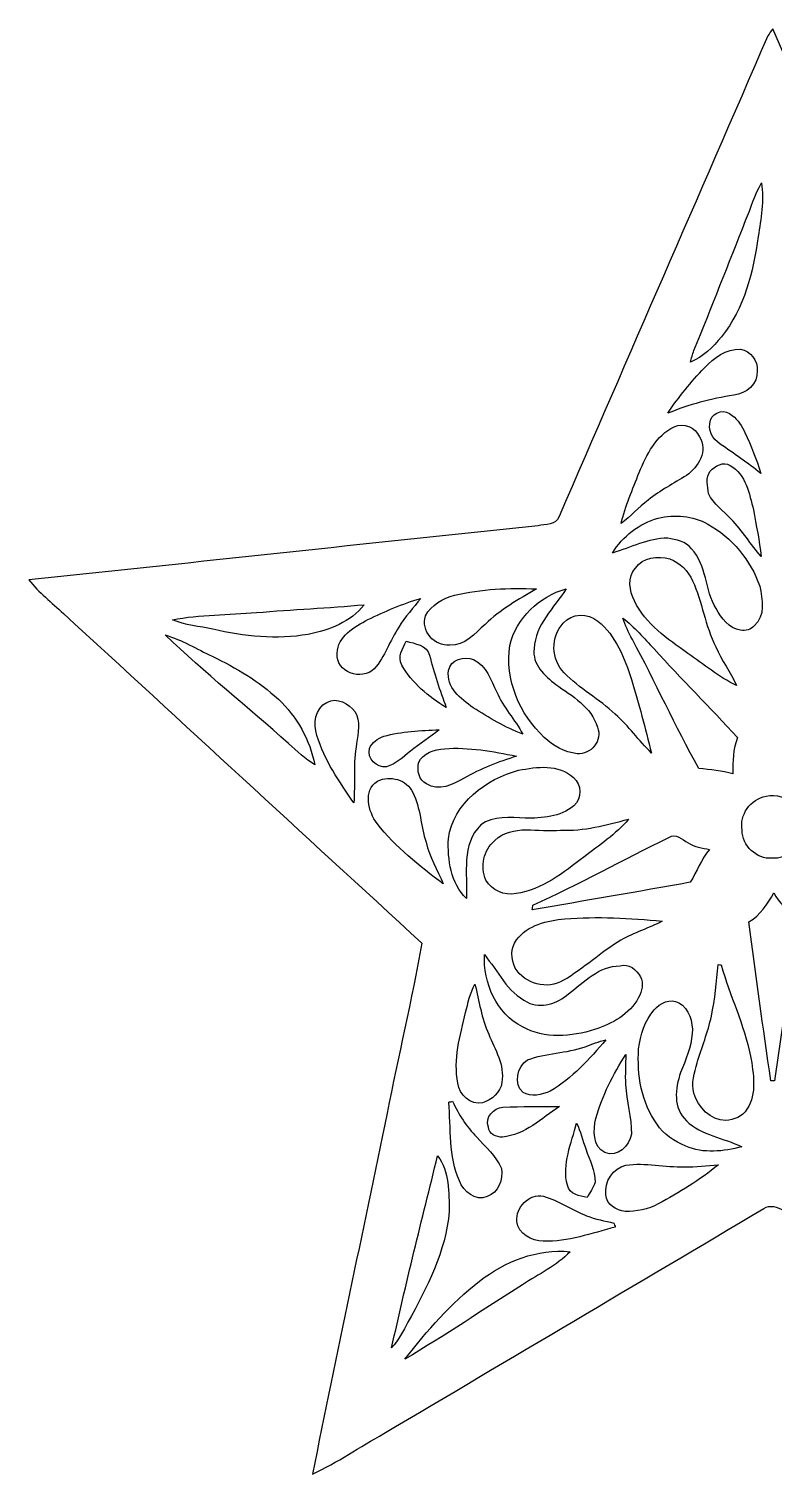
# Model space of a CAD drawing. Header units: centimetres. Extents: x -15.6 to 16.1, y -15.9 to 14.9.
# Drawn here: x -15.6 to 0.29, y -15.91 to 14.94 of the extents above; entities that cross this region are included whole.
import ezdxf

# ---------------------------------------------------------------- set-up
doc = ezdxf.new("R2010")
doc.units = ezdxf.units.CM
doc.header["$MEASUREMENT"] = 0
doc.layers.add('Layer 1', color=7, linetype='Continuous')

msp = doc.modelspace()

# ---------------------------------------------------------------- linework, layer by layer
at = {"layer": 'Layer 1', "color": 251}
for points, knots in [([(0.1778, 14.78562), (0.20814, 14.8396), (0.248, 14.88722), (0.28646, 14.93591), (0.28646, 14.93591), (1.80552, 11.46104), (3.31435, 7.98124), (4.82459, 4.50286), (4.82459, 4.50286), (4.87574, 4.36457), (5.05213, 4.37409), (5.16855, 4.35222), (5.16855, 4.35222), (8.82297, 3.96134), (12.47846, 3.57823), (16.13182, 3.17676), (16.13182, 3.17676), (15.78504, 2.75519), (15.33701, 2.43522), (14.95284, 2.0507), (14.95284, 2.0507), (12.54689, -0.15804), (10.15506, -2.38231), (7.73994, -4.58011), (7.73994, -4.58011), (7.87224, -5.36293), (8.05215, -6.13657), (8.21584, -6.91339), (8.21584, -6.91339), (8.69844, -9.29252), (9.21173, -11.66566), (9.69716, -14.04479), (9.69716, -14.04479), (9.82592, -14.66744), (9.96915, -15.28727), (10.07745, -15.91416), (10.07745, -15.91416), (9.73702, -15.7674), (9.42975, -15.55715), (9.10837, -15.37476), (9.10837, -15.37476), (6.24452, -13.67402), (3.3722, -11.98704), (0.50835, -10.28524), (0.50835, -10.28524), (0.38594, -10.21045), (0.21943, -10.15471), (0.09102, -10.24502), (0.09102, -10.24502), (-2.61267, -11.84875), (-5.32024, -13.44612), (-8.02323, -15.05021), (-8.02323, -15.05021), (-8.53158, -15.33525), (-9.01524, -15.66686), (-9.54476, -15.9131), (-9.54476, -15.9131), (-9.03676, -13.33994), (-8.47654, -10.77666), (-7.94985, -8.20702), (-7.94985, -8.20702), (-7.7149, -6.99488), (-7.42456, -5.79332), (-7.21043, -4.57764), (-7.21043, -4.57764), (-9.76524, -2.23661), (-12.31265, 0.11254), (-14.86359, 2.4578), (-14.86359, 2.4578), (-15.11088, 2.69416), (-15.39134, 2.90089), (-15.6016, 3.17288), (-15.6016, 3.17288), (-11.97681, 3.55529), (-8.35307, 3.95076), (-4.72793, 4.3307), (-4.72793, 4.3307), (-4.57729, 4.35998), (-4.34411, 4.34481), (-4.2799, 4.52543), (-4.2799, 4.52543), (-2.79929, 7.94773), (-1.30986, 11.36685), (0.1778, 14.78562), (0.1778, 14.78562), (0.1778, 14.78562), (0.1778, 14.78562), (0.1778, 14.78562)], [0, 0, 0, 0, 0.04347826, 0.04347826, 0.04347826, 0.04347826, 0.08695652, 0.08695652, 0.08695652, 0.08695652, 0.13043478, 0.13043478, 0.13043478, 0.13043478, 0.17391304, 0.17391304, 0.17391304, 0.17391304, 0.2173913, 0.2173913, 0.2173913, 0.2173913, 0.26086957, 0.26086957, 0.26086957, 0.26086957, 0.30434783, 0.30434783, 0.30434783, 0.30434783, 0.34782609, 0.34782609, 0.34782609, 0.34782609, 0.39130435, 0.39130435, 0.39130435, 0.39130435, 0.43478261, 0.43478261, 0.43478261, 0.43478261, 0.47826087, 0.47826087, 0.47826087, 0.47826087, 0.52173913, 0.52173913, 0.52173913, 0.52173913, 0.56521739, 0.56521739, 0.56521739, 0.56521739, 0.60869565, 0.60869565, 0.60869565, 0.60869565, 0.65217391, 0.65217391, 0.65217391, 0.65217391, 0.69565217, 0.69565217, 0.69565217, 0.69565217, 0.73913043, 0.73913043, 0.73913043, 0.73913043, 0.7826087, 0.7826087, 0.7826087, 0.7826087, 0.82608696, 0.82608696, 0.82608696, 0.82608696, 0.86956522, 0.86956522, 0.86956522, 0.86956522, 0.91304348, 0.91304348, 0.91304348, 0.91304348, 1, 1, 1, 1]), ([(0.04022, 11.65049), (-0.10266, 11.39578), (-0.18627, 11.11356), (-0.29633, 10.84439), (-0.29633, 10.84439), (-0.66216, 9.9187), (-1.02623, 8.99195), (-1.39947, 8.06909), (-1.39947, 8.06909), (-1.43051, 7.98971), (-1.45309, 7.90751), (-1.47532, 7.82496), (-1.47532, 7.82496), (-1.20403, 7.92797), (-0.99307, 8.14246), (-0.81421, 8.36436), (-0.81421, 8.36436), (-0.32209, 8.97043), (-0.13511, 9.75007), (-0.02575, 10.50608), (-0.02575, 10.50608), (0.02258, 10.88425), (0.10795, 11.26913), (0.04022, 11.65049), (0.04022, 11.65049), (0.04022, 11.65049), (0.04022, 11.65049), (0.04022, 11.65049)], [0, 0, 0, 0, 0.125, 0.125, 0.125, 0.125, 0.25, 0.25, 0.25, 0.25, 0.375, 0.375, 0.375, 0.375, 0.5, 0.5, 0.5, 0.5, 0.625, 0.625, 0.625, 0.625, 0.75, 0.75, 0.75, 0.75, 1, 1, 1, 1]), ([(-1.17616, 7.70255), (-1.4672, 7.4041), (-1.72685, 7.07531), (-1.96074, 6.73065), (-1.96074, 6.73065), (-1.50707, 6.91832), (-1.03188, 7.04109), (-0.54751, 7.1187), (-0.54751, 7.1187), (-0.29104, 7.1434), (-0.0254, 7.35824), (-0.05292, 7.63764), (-0.05292, 7.63764), (-0.0254, 7.85566), (-0.19473, 8.06344), (-0.40605, 8.0966), (-0.40605, 8.0966), (-0.71332, 8.10824), (-0.97437, 7.91316), (-1.17616, 7.70255), (-1.17616, 7.70255), (-1.17616, 7.70255), (-1.17616, 7.70255), (-1.17616, 7.70255)], [0, 0, 0, 0, 0.14285714, 0.14285714, 0.14285714, 0.14285714, 0.28571429, 0.28571429, 0.28571429, 0.28571429, 0.42857143, 0.42857143, 0.42857143, 0.42857143, 0.57142857, 0.57142857, 0.57142857, 0.57142857, 0.71428571, 0.71428571, 0.71428571, 0.71428571, 1, 1, 1, 1]), ([(-1.04458, 6.58107), (-1.12113, 6.3821), (-1.0033, 6.18137), (-0.83996, 6.07448), (-0.83996, 6.07448), (-0.54681, 5.87199), (-0.25188, 5.67126), (0.0254, 5.44654), (0.0254, 5.44654), (-0.06526, 5.74534), (-0.17745, 6.0385), (-0.31256, 6.32001), (-0.31256, 6.32001), (-0.38029, 6.45548), (-0.45332, 6.59624), (-0.58385, 6.68267), (-0.58385, 6.68267), (-0.71049, 6.83154), (-0.99448, 6.77016), (-1.04458, 6.58107), (-1.04458, 6.58107), (-1.04458, 6.58107), (-1.04458, 6.58107), (-1.04458, 6.58107)], [0, 0, 0, 0, 0.14285714, 0.14285714, 0.14285714, 0.14285714, 0.28571429, 0.28571429, 0.28571429, 0.28571429, 0.42857143, 0.42857143, 0.42857143, 0.42857143, 0.57142857, 0.57142857, 0.57142857, 0.57142857, 0.71428571, 0.71428571, 0.71428571, 0.71428571, 1, 1, 1, 1]), ([(-1.82069, 6.44349), (-2.21156, 6.25898), (-2.40877, 5.84623), (-2.57175, 5.46947), (-2.57175, 5.46947), (-2.70651, 5.10787), (-2.86879, 4.75333), (-2.95628, 4.37621), (-2.95628, 4.37621), (-2.74743, 4.52579), (-2.58551, 4.72934), (-2.37631, 4.87927), (-2.37631, 4.87927), (-2.12196, 5.08141), (-1.83409, 5.23381), (-1.55928, 5.40491), (-1.55928, 5.40491), (-1.30351, 5.57777), (-1.09467, 5.93584), (-1.28305, 6.23111), (-1.28305, 6.23111), (-1.36525, 6.43326), (-1.62172, 6.53521), (-1.82069, 6.44349), (-1.82069, 6.44349), (-1.82069, 6.44349), (-1.82069, 6.44349), (-1.82069, 6.44349)], [0, 0, 0, 0, 0.125, 0.125, 0.125, 0.125, 0.25, 0.25, 0.25, 0.25, 0.375, 0.375, 0.375, 0.375, 0.5, 0.5, 0.5, 0.5, 0.625, 0.625, 0.625, 0.625, 0.75, 0.75, 0.75, 0.75, 1, 1, 1, 1]), ([(-1.05093, 5.49593), (-1.15782, 5.36187), (-1.11019, 5.1689), (-1.08761, 5.01544), (-1.08761, 5.01544), (-0.98496, 4.79354), (-0.76659, 4.65173), (-0.60925, 4.4704), (-0.60925, 4.4704), (-0.35983, 4.23404), (-0.19685, 3.92606), (0.03493, 3.67489), (0.03493, 3.67489), (0.00106, 4.00932), (-0.07479, 4.33846), (-0.12806, 4.66972), (-0.12806, 4.66972), (-0.22366, 5.00803), (-0.28469, 5.43101), (-0.62865, 5.61552), (-0.62865, 5.61552), (-0.77541, 5.70689), (-0.94897, 5.61164), (-1.05093, 5.49593), (-1.05093, 5.49593), (-1.05093, 5.49593), (-1.05093, 5.49593), (-1.05093, 5.49593)], [0, 0, 0, 0, 0.125, 0.125, 0.125, 0.125, 0.25, 0.25, 0.25, 0.25, 0.375, 0.375, 0.375, 0.375, 0.5, 0.5, 0.5, 0.5, 0.625, 0.625, 0.625, 0.625, 0.75, 0.75, 0.75, 0.75, 1, 1, 1, 1]), ([(-2.16747, 4.49404), (-2.57034, 4.37938), (-2.921, 4.10245), (-3.14008, 3.74685), (-3.14008, 3.74685), (-2.75131, 3.86644), (-2.37702, 4.06365), (-1.96109, 4.06576), (-1.96109, 4.06576), (-1.778, 4.03507), (-1.57586, 3.99274), (-1.45239, 3.83893), (-1.45239, 3.83893), (-1.12607, 3.48368), (-1.16628, 2.96192), (-0.92922, 2.56081), (-0.92922, 2.56081), (-0.81739, 2.35162), (-0.65193, 2.14418), (-0.40534, 2.09903), (-0.40534, 2.09903), (-0.30021, 2.07963), (-0.18274, 2.11243), (-0.11395, 2.19569), (-0.11395, 2.19569), (0.13053, 2.40206), (0.06244, 2.76296), (0.00564, 3.03918), (0.00564, 3.03918), (-0.18874, 3.59339), (-0.58984, 4.07776), (-1.10384, 4.36386), (-1.10384, 4.36386), (-1.42593, 4.54272), (-1.81151, 4.57941), (-2.16747, 4.49404), (-2.16747, 4.49404), (-2.16747, 4.49404), (-2.16747, 4.49404), (-2.16747, 4.49404)], [0, 0, 0, 0, 0.09090909, 0.09090909, 0.09090909, 0.09090909, 0.18181818, 0.18181818, 0.18181818, 0.18181818, 0.27272727, 0.27272727, 0.27272727, 0.27272727, 0.36363636, 0.36363636, 0.36363636, 0.36363636, 0.45454545, 0.45454545, 0.45454545, 0.45454545, 0.54545455, 0.54545455, 0.54545455, 0.54545455, 0.63636364, 0.63636364, 0.63636364, 0.63636364, 0.72727273, 0.72727273, 0.72727273, 0.72727273, 0.81818182, 0.81818182, 0.81818182, 0.81818182, 1, 1, 1, 1]), ([(-2.65077, 3.42794), (-2.82857, 3.23568), (-2.77707, 2.94076), (-2.67264, 2.72415), (-2.67264, 2.72415), (-2.42958, 2.23238), (-1.96709, 1.91594), (-1.53458, 1.60514), (-1.53458, 1.60514), (-1.19098, 1.37407), (-0.8696, 1.10314), (-0.4953, 0.9211), (-0.4953, 0.9211), (-0.61807, 1.20826), (-0.81386, 1.45733), (-0.9338, 1.7466), (-0.9338, 1.7466), (-1.16381, 2.19216), (-1.22167, 2.70122), (-1.4284, 3.1556), (-1.4284, 3.1556), (-1.52153, 3.36726), (-1.70109, 3.54224), (-1.91805, 3.62268), (-1.91805, 3.62268), (-2.17276, 3.69358), (-2.48744, 3.65795), (-2.65077, 3.42794), (-2.65077, 3.42794), (-2.65077, 3.42794), (-2.65077, 3.42794), (-2.65077, 3.42794)], [0, 0, 0, 0, 0.11111111, 0.11111111, 0.11111111, 0.11111111, 0.22222222, 0.22222222, 0.22222222, 0.22222222, 0.33333333, 0.33333333, 0.33333333, 0.33333333, 0.44444444, 0.44444444, 0.44444444, 0.44444444, 0.55555556, 0.55555556, 0.55555556, 0.55555556, 0.66666667, 0.66666667, 0.66666667, 0.66666667, 0.77777778, 0.77777778, 0.77777778, 0.77777778, 1, 1, 1, 1]), ([(-8.36366, 2.32798), (-8.64094, 2.17417), (-9.01982, 1.96991), (-9.01594, 1.6062), (-9.01594, 1.6062), (-9.06498, 1.20156), (-8.49101, 1.01106), (-8.22678, 1.2767), (-8.22678, 1.2767), (-7.99783, 1.53987), (-7.89164, 1.87784), (-7.70184, 2.16606), (-7.70184, 2.16606), (-7.57273, 2.38901), (-7.38893, 2.57281), (-7.23583, 2.77848), (-7.23583, 2.77848), (-7.62459, 2.66524), (-7.99783, 2.50049), (-8.36366, 2.32798), (-8.36366, 2.32798), (-8.36366, 2.32798), (-8.36366, 2.32798), (-8.36366, 2.32798)], [0, 0, 0, 0, 0.14285714, 0.14285714, 0.14285714, 0.14285714, 0.28571429, 0.28571429, 0.28571429, 0.28571429, 0.42857143, 0.42857143, 0.42857143, 0.42857143, 0.57142857, 0.57142857, 0.57142857, 0.57142857, 0.71428571, 0.71428571, 0.71428571, 0.71428571, 1, 1, 1, 1]), ([(-6.51334, 2.84621), (-6.75993, 2.77813), (-7.01252, 2.64019), (-7.13176, 2.40559), (-7.13176, 2.40559), (-7.24288, 2.08809), (-6.93773, 1.7459), (-6.61494, 1.78294), (-6.61494, 1.78294), (-6.2925, 1.75719), (-6.07766, 2.03729), (-5.85858, 2.22532), (-5.85858, 2.22532), (-5.53967, 2.54106), (-5.14597, 2.75766), (-4.76215, 2.98133), (-4.76215, 2.98133), (-5.34741, 3.00919), (-5.94113, 2.97991), (-6.51334, 2.84621), (-6.51334, 2.84621), (-6.51334, 2.84621), (-6.51334, 2.84621), (-6.51334, 2.84621)], [0, 0, 0, 0, 0.14285714, 0.14285714, 0.14285714, 0.14285714, 0.28571429, 0.28571429, 0.28571429, 0.28571429, 0.42857143, 0.42857143, 0.42857143, 0.42857143, 0.57142857, 0.57142857, 0.57142857, 0.57142857, 0.71428571, 0.71428571, 0.71428571, 0.71428571, 1, 1, 1, 1]), ([(-5.334, 1.77447), (-5.43948, 1.0481), (-5.12763, 0.30445), (-4.5974, -0.18768), (-4.5974, -0.18768), (-4.40831, -0.37253), (-4.16066, -0.50659), (-3.89608, -0.53693), (-3.89608, -0.53693), (-3.60292, -0.56374), (-3.34292, -0.25012), (-3.46216, 0.02963), (-3.46216, 0.02963), (-3.58458, 0.46143), (-4.00614, 0.70026), (-4.3501, 0.94227), (-4.3501, 0.94227), (-4.58682, 1.12536), (-4.8641, 1.37548), (-4.81154, 1.70956), (-4.81154, 1.70956), (-4.79249, 2.21686), (-4.38503, 2.58128), (-4.12856, 2.98344), (-4.12856, 2.98344), (-4.70323, 2.82081), (-5.19148, 2.36326), (-5.334, 1.77447), (-5.334, 1.77447), (-5.334, 1.77447), (-5.334, 1.77447), (-5.334, 1.77447)], [0, 0, 0, 0, 0.11111111, 0.11111111, 0.11111111, 0.11111111, 0.22222222, 0.22222222, 0.22222222, 0.22222222, 0.33333333, 0.33333333, 0.33333333, 0.33333333, 0.44444444, 0.44444444, 0.44444444, 0.44444444, 0.55555556, 0.55555556, 0.55555556, 0.55555556, 0.66666667, 0.66666667, 0.66666667, 0.66666667, 0.77777778, 0.77777778, 0.77777778, 0.77777778, 1, 1, 1, 1]), ([(-10.74067, 2.47685), (-11.33934, 2.42782), (-11.9447, 2.43769), (-12.53631, 2.32304), (-12.53631, 2.32304), (-12.26291, 2.20592), (-11.95987, 2.18722), (-11.67306, 2.11878), (-11.67306, 2.11878), (-11.00737, 1.96885), (-10.31275, 1.89477), (-9.63577, 2.01119), (-9.63577, 2.01119), (-9.19163, 2.10044), (-8.72772, 2.27506), (-8.44021, 2.64478), (-8.44021, 2.64478), (-9.20609, 2.57422), (-9.97444, 2.54212), (-10.74067, 2.47685), (-10.74067, 2.47685), (-10.74067, 2.47685), (-10.74067, 2.47685), (-10.74067, 2.47685)], [0, 0, 0, 0, 0.14285714, 0.14285714, 0.14285714, 0.14285714, 0.28571429, 0.28571429, 0.28571429, 0.28571429, 0.42857143, 0.42857143, 0.42857143, 0.42857143, 0.57142857, 0.57142857, 0.57142857, 0.57142857, 0.71428571, 0.71428571, 0.71428571, 0.71428571, 1, 1, 1, 1]), ([(-4.18959, 2.24931), (-4.46793, 1.97132), (-4.45135, 1.46191), (-4.17089, 1.19098), (-4.17089, 1.19098), (-3.84175, 0.85513), (-3.42336, 0.62653), (-3.07975, 0.30692), (-3.07975, 0.30692), (-2.79647, 0.05644), (-2.57704, -0.25471), (-2.30964, -0.52141), (-2.30964, -0.52141), (-2.43381, 0.00494), (-2.57916, 0.52634), (-2.73121, 1.04493), (-2.73121, 1.04493), (-2.88502, 1.49895), (-3.06529, 1.9872), (-3.45264, 2.29482), (-3.45264, 2.29482), (-3.65936, 2.46944), (-4.01461, 2.46733), (-4.18959, 2.24931), (-4.18959, 2.24931), (-4.18959, 2.24931), (-4.18959, 2.24931), (-4.18959, 2.24931)], [0, 0, 0, 0, 0.125, 0.125, 0.125, 0.125, 0.25, 0.25, 0.25, 0.25, 0.375, 0.375, 0.375, 0.375, 0.5, 0.5, 0.5, 0.5, 0.625, 0.625, 0.625, 0.625, 0.75, 0.75, 0.75, 0.75, 1, 1, 1, 1]), ([(-2.91783, 2.35973), (-2.86773, 2.20063), (-2.79612, 2.04929), (-2.71533, 1.90359), (-2.71533, 1.90359), (-2.22462, 0.99307), (-1.80093, 0.04692), (-1.29293, -0.85408), (-1.29293, -0.85408), (-1.04916, -0.87418), (-0.80433, -0.89888), (-0.56762, -0.96449), (-0.56762, -0.96449), (-0.57468, -0.70273), (-0.56691, -0.43568), (-0.47025, -0.18909), (-0.47025, -0.18909), (-1.05974, 0.44485), (-1.66793, 1.0608), (-2.25108, 1.70039), (-2.25108, 1.70039), (-2.46874, 1.92476), (-2.66806, 2.16888), (-2.91783, 2.35973), (-2.91783, 2.35973), (-2.91783, 2.35973), (-2.91783, 2.35973), (-2.91783, 2.35973)], [0, 0, 0, 0, 0.125, 0.125, 0.125, 0.125, 0.25, 0.25, 0.25, 0.25, 0.375, 0.375, 0.375, 0.375, 0.5, 0.5, 0.5, 0.5, 0.625, 0.625, 0.625, 0.625, 0.75, 0.75, 0.75, 0.75, 1, 1, 1, 1]), ([(-12.69012, 1.99884), (-11.84557, 1.19063), (-10.92764, 0.46108), (-10.05805, -0.32068), (-10.05805, -0.32068), (-9.87813, -0.48154), (-9.69786, -0.64417), (-9.49501, -0.77682), (-9.49501, -0.77682), (-9.60085, -0.24236), (-9.87566, 0.25541), (-10.27501, 0.62583), (-10.27501, 0.62583), (-10.68952, 1.00894), (-11.17882, 1.3014), (-11.68682, 1.5427), (-11.68682, 1.5427), (-12.01808, 1.70109), (-12.33699, 1.89195), (-12.69012, 1.99884), (-12.69012, 1.99884), (-12.69012, 1.99884), (-12.69012, 1.99884), (-12.69012, 1.99884)], [0, 0, 0, 0, 0.14285714, 0.14285714, 0.14285714, 0.14285714, 0.28571429, 0.28571429, 0.28571429, 0.28571429, 0.42857143, 0.42857143, 0.42857143, 0.42857143, 0.57142857, 0.57142857, 0.57142857, 0.57142857, 0.71428571, 0.71428571, 0.71428571, 0.71428571, 1, 1, 1, 1]), ([(-7.54274, 1.86514), (-7.61788, 1.70956), (-7.73783, 1.53599), (-7.63976, 1.35714), (-7.63976, 1.35714), (-7.42139, 0.97261), (-7.06473, 0.67733), (-6.69008, 0.44979), (-6.69008, 0.44979), (-6.82554, 0.81739), (-6.95184, 1.18816), (-7.04568, 1.56845), (-7.04568, 1.56845), (-7.09577, 1.78364), (-7.36847, 1.81328), (-7.54274, 1.86514), (-7.54274, 1.86514), (-7.54274, 1.86514), (-7.54274, 1.86514), (-7.54274, 1.86514)], [0, 0, 0, 0, 0.16666667, 0.16666667, 0.16666667, 0.16666667, 0.33333333, 0.33333333, 0.33333333, 0.33333333, 0.5, 0.5, 0.5, 0.5, 0.66666667, 0.66666667, 0.66666667, 0.66666667, 1, 1, 1, 1]), ([(-6.63857, 1.24143), (-6.69713, 0.88159), (-6.37752, 0.62865), (-6.11752, 0.44591), (-6.11752, 0.44591), (-5.77779, 0.23389), (-5.43172, 0.02152), (-5.0546, -0.11748), (-5.0546, -0.11748), (-5.22217, 0.19191), (-5.47158, 0.45226), (-5.61128, 0.77752), (-5.61128, 0.77752), (-5.73511, 1.03611), (-5.82895, 1.34232), (-6.10835, 1.47673), (-6.10835, 1.47673), (-6.30379, 1.55646), (-6.60012, 1.47355), (-6.63857, 1.24143), (-6.63857, 1.24143), (-6.63857, 1.24143), (-6.63857, 1.24143), (-6.63857, 1.24143)], [0, 0, 0, 0, 0.14285714, 0.14285714, 0.14285714, 0.14285714, 0.28571429, 0.28571429, 0.28571429, 0.28571429, 0.42857143, 0.42857143, 0.42857143, 0.42857143, 0.57142857, 0.57142857, 0.57142857, 0.57142857, 0.71428571, 0.71428571, 0.71428571, 0.71428571, 1, 1, 1, 1]), ([(-9.23784, 0.56021), (-9.48972, 0.43498), (-9.54052, 0.09878), (-9.44986, -0.14605), (-9.44986, -0.14605), (-9.29675, -0.67804), (-8.97008, -1.13736), (-8.65999, -1.58785), (-8.65999, -1.58785), (-8.63635, -1.16417), (-8.68151, -0.73625), (-8.60319, -0.31644), (-8.60319, -0.31644), (-8.57285, -0.09772), (-8.51394, 0.15804), (-8.63741, 0.35913), (-8.63741, 0.35913), (-8.76864, 0.53269), (-9.02441, 0.68192), (-9.23784, 0.56021), (-9.23784, 0.56021), (-9.23784, 0.56021), (-9.23784, 0.56021), (-9.23784, 0.56021)], [0, 0, 0, 0, 0.14285714, 0.14285714, 0.14285714, 0.14285714, 0.28571429, 0.28571429, 0.28571429, 0.28571429, 0.42857143, 0.42857143, 0.42857143, 0.42857143, 0.57142857, 0.57142857, 0.57142857, 0.57142857, 0.71428571, 0.71428571, 0.71428571, 0.71428571, 1, 1, 1, 1]), ([(-8.02393, -0.16404), (-8.15234, -0.20532), (-8.2737, -0.29422), (-8.32661, -0.42192), (-8.32661, -0.42192), (-8.39082, -0.63818), (-8.17421, -0.8449), (-7.96678, -0.81703), (-7.96678, -0.81703), (-7.76852, -0.75741), (-7.6133, -0.60925), (-7.45455, -0.48401), (-7.45455, -0.48401), (-7.25734, -0.32138), (-7.03756, -0.18944), (-6.84071, -0.02646), (-6.84071, -0.02646), (-7.23759, -0.04339), (-7.63905, -0.0568), (-8.02393, -0.16404), (-8.02393, -0.16404), (-8.02393, -0.16404), (-8.02393, -0.16404), (-8.02393, -0.16404)], [0, 0, 0, 0, 0.14285714, 0.14285714, 0.14285714, 0.14285714, 0.28571429, 0.28571429, 0.28571429, 0.28571429, 0.42857143, 0.42857143, 0.42857143, 0.42857143, 0.57142857, 0.57142857, 0.57142857, 0.57142857, 0.71428571, 0.71428571, 0.71428571, 0.71428571, 1, 1, 1, 1]), ([(-6.72571, -0.42933), (-6.93808, -0.44485), (-7.18573, -0.51541), (-7.27922, -0.72919), (-7.27922, -0.72919), (-7.31591, -0.89535), (-7.27816, -1.1049), (-7.10847, -1.18145), (-7.10847, -1.18145), (-6.85483, -1.35114), (-6.54121, -1.19309), (-6.31014, -1.06151), (-6.31014, -1.06151), (-5.95912, -0.85337), (-5.57636, -0.71296), (-5.18971, -0.58773), (-5.18971, -0.58773), (-5.69489, -0.4886), (-6.20889, -0.39053), (-6.72571, -0.42933), (-6.72571, -0.42933), (-6.72571, -0.42933), (-6.72571, -0.42933), (-6.72571, -0.42933)], [0, 0, 0, 0, 0.14285714, 0.14285714, 0.14285714, 0.14285714, 0.28571429, 0.28571429, 0.28571429, 0.28571429, 0.42857143, 0.42857143, 0.42857143, 0.42857143, 0.57142857, 0.57142857, 0.57142857, 0.57142857, 0.71428571, 0.71428571, 0.71428571, 0.71428571, 1, 1, 1, 1]), ([(-5.14456, -0.89006), (-5.84129, -1.07174), (-6.53874, -1.59738), (-6.64492, -2.35021), (-6.64492, -2.35021), (-6.65974, -2.794), (-6.5973, -3.302), (-6.25828, -3.62479), (-6.25828, -3.62479), (-6.23676, -3.10197), (-6.37152, -2.46627), (-5.95207, -2.0574), (-5.95207, -2.0574), (-5.68713, -1.85173), (-5.32024, -1.89794), (-5.00698, -1.90923), (-5.00698, -1.90923), (-4.64608, -1.91699), (-4.25238, -1.89089), (-3.96346, -1.64641), (-3.96346, -1.64641), (-3.79518, -1.49049), (-3.78919, -1.19133), (-3.9751, -1.04704), (-3.9751, -1.04704), (-4.2926, -0.75001), (-4.75509, -0.81527), (-5.14456, -0.89006), (-5.14456, -0.89006), (-5.14456, -0.89006), (-5.14456, -0.89006), (-5.14456, -0.89006)], [0, 0, 0, 0, 0.11111111, 0.11111111, 0.11111111, 0.11111111, 0.22222222, 0.22222222, 0.22222222, 0.22222222, 0.33333333, 0.33333333, 0.33333333, 0.33333333, 0.44444444, 0.44444444, 0.44444444, 0.44444444, 0.55555556, 0.55555556, 0.55555556, 0.55555556, 0.66666667, 0.66666667, 0.66666667, 0.66666667, 0.77777778, 0.77777778, 0.77777778, 0.77777778, 1, 1, 1, 1]), ([(-8.15658, -1.12254), (-8.47443, -1.32433), (-8.35272, -1.77306), (-8.16681, -2.02847), (-8.16681, -2.02847), (-7.76993, -2.52977), (-7.26264, -2.93299), (-6.75358, -3.3147), (-6.75358, -3.3147), (-6.87634, -3.01872), (-7.0425, -2.74038), (-7.11941, -2.42641), (-7.11941, -2.42641), (-7.23688, -2.07998), (-7.23724, -1.69651), (-7.40234, -1.36631), (-7.40234, -1.36631), (-7.52651, -1.08903), (-7.89481, -0.98813), (-8.15658, -1.12254), (-8.15658, -1.12254), (-8.15658, -1.12254), (-8.15658, -1.12254), (-8.15658, -1.12254)], [0, 0, 0, 0, 0.14285714, 0.14285714, 0.14285714, 0.14285714, 0.28571429, 0.28571429, 0.28571429, 0.28571429, 0.42857143, 0.42857143, 0.42857143, 0.42857143, 0.57142857, 0.57142857, 0.57142857, 0.57142857, 0.71428571, 0.71428571, 0.71428571, 0.71428571, 1, 1, 1, 1]), ([(0.13829, -1.44533), (-0.18909, -1.49684), (-0.43533, -1.84115), (-0.37042, -2.16888), (-0.37042, -2.16888), (-0.37712, -2.49308), (-0.06279, -2.79859), (0.26458, -2.76543), (0.26458, -2.76543), (0.58879, -2.79647), (0.87101, -2.53012), (0.92004, -2.22109), (0.92004, -2.22109), (1.01141, -1.78964), (0.5775, -1.32962), (0.13829, -1.44533), (0.13829, -1.44533), (0.13829, -1.44533), (0.13829, -1.44533), (0.13829, -1.44533)], [0, 0, 0, 0, 0.16666667, 0.16666667, 0.16666667, 0.16666667, 0.33333333, 0.33333333, 0.33333333, 0.33333333, 0.5, 0.5, 0.5, 0.5, 0.66666667, 0.66666667, 0.66666667, 0.66666667, 1, 1, 1, 1]), ([(-4.25027, -2.16606), (-4.71276, -2.22215), (-5.27967, -2.02353), (-5.65468, -2.38901), (-5.65468, -2.38901), (-5.88927, -2.59292), (-5.97041, -2.94887), (-5.842, -3.23321), (-5.842, -3.23321), (-5.72523, -3.4604), (-5.44195, -3.56658), (-5.19853, -3.52354), (-5.19853, -3.52354), (-4.63797, -3.44346), (-4.18888, -3.06776), (-3.74826, -2.74355), (-3.74826, -2.74355), (-3.42406, -2.48532), (-3.06634, -2.25884), (-2.8, -1.9364), (-2.8, -1.9364), (-3.27731, -2.0507), (-3.75179, -2.19639), (-4.25027, -2.16606), (-4.25027, -2.16606), (-4.25027, -2.16606), (-4.25027, -2.16606), (-4.25027, -2.16606)], [0, 0, 0, 0, 0.125, 0.125, 0.125, 0.125, 0.25, 0.25, 0.25, 0.25, 0.375, 0.375, 0.375, 0.375, 0.5, 0.5, 0.5, 0.5, 0.625, 0.625, 0.625, 0.625, 0.75, 0.75, 0.75, 0.75, 1, 1, 1, 1]), ([(-1.93851, -2.3241), (-2.90654, -2.80529), (-3.85763, -3.32176), (-4.84082, -3.77119), (-4.84082, -3.77119), (-4.84399, -3.79554), (-4.84999, -3.84422), (-4.85281, -3.86821), (-4.85281, -3.86821), (-3.72745, -3.67594), (-2.60138, -3.48262), (-1.47814, -3.28048), (-1.47814, -3.28048), (-1.33668, -3.05082), (-1.2446, -2.79012), (-1.06751, -2.58127), (-1.06751, -2.58127), (-1.22379, -2.54776), (-1.38783, -2.52695), (-1.52506, -2.43875), (-1.52506, -2.43875), (-1.64994, -2.3689), (-1.78964, -2.22603), (-1.93851, -2.3241), (-1.93851, -2.3241), (-1.93851, -2.3241), (-1.93851, -2.3241), (-1.93851, -2.3241)], [0, 0, 0, 0, 0.125, 0.125, 0.125, 0.125, 0.25, 0.25, 0.25, 0.25, 0.375, 0.375, 0.375, 0.375, 0.5, 0.5, 0.5, 0.5, 0.625, 0.625, 0.625, 0.625, 0.75, 0.75, 0.75, 0.75, 1, 1, 1, 1]), ([(0.30762, -3.50838), (0.16686, -3.74368), (0.01658, -3.98251), (-0.22613, -4.12503), (-0.22613, -4.12503), (-0.07761, -5.25674), (0.07479, -6.3881), (0.2413, -7.51699), (0.2413, -7.51699), (0.26106, -7.51734), (0.30092, -7.51734), (0.32067, -7.51769), (0.32067, -7.51769), (0.47554, -6.47488), (0.62371, -5.43101), (0.79269, -4.39067), (0.79269, -4.39067), (0.79763, -4.27778), (0.85831, -4.13209), (0.75494, -4.0453), (0.75494, -4.0453), (0.58808, -3.88161), (0.41698, -3.71757), (0.30762, -3.50838), (0.30762, -3.50838), (0.30762, -3.50838), (0.30762, -3.50838), (0.30762, -3.50838)], [0, 0, 0, 0, 0.125, 0.125, 0.125, 0.125, 0.25, 0.25, 0.25, 0.25, 0.375, 0.375, 0.375, 0.375, 0.5, 0.5, 0.5, 0.5, 0.625, 0.625, 0.625, 0.625, 0.75, 0.75, 0.75, 0.75, 1, 1, 1, 1]), ([(-4.15749, -4.05871), (-4.5272, -4.1021), (-4.95688, -4.1843), (-5.18795, -4.51132), (-5.18795, -4.51132), (-5.32941, -4.67924), (-5.29837, -4.92337), (-5.21899, -5.11175), (-5.21899, -5.11175), (-5.01297, -5.45394), (-4.5279, -5.58094), (-4.1843, -5.37351), (-4.1843, -5.37351), (-3.75214, -5.12586), (-3.39302, -4.77097), (-2.96333, -4.51944), (-2.96333, -4.51944), (-2.67935, -4.35857), (-2.36679, -4.25838), (-2.0761, -4.11162), (-2.0761, -4.11162), (-2.76684, -4.04319), (-3.46428, -4.00967), (-4.15749, -4.05871), (-4.15749, -4.05871), (-4.15749, -4.05871), (-4.15749, -4.05871), (-4.15749, -4.05871)], [0, 0, 0, 0, 0.125, 0.125, 0.125, 0.125, 0.25, 0.25, 0.25, 0.25, 0.375, 0.375, 0.375, 0.375, 0.5, 0.5, 0.5, 0.5, 0.625, 0.625, 0.625, 0.625, 0.75, 0.75, 0.75, 0.75, 1, 1, 1, 1]), ([(-5.87481, -4.82565), (-5.89774, -5.42784), (-5.62187, -6.08506), (-5.06236, -6.36588), (-5.06236, -6.36588), (-4.59599, -6.63152), (-4.01673, -6.57648), (-3.52108, -6.42585), (-3.52108, -6.42585), (-3.15172, -6.29991), (-2.77354, -6.1027), (-2.58339, -5.74322), (-2.58339, -5.74322), (-2.51566, -5.60776), (-2.46733, -5.43842), (-2.54353, -5.2959), (-2.54353, -5.2959), (-2.62996, -5.14773), (-2.79083, -5.00592), (-2.97921, -5.06554), (-2.97921, -5.06554), (-3.42406, -5.06342), (-3.74897, -5.40808), (-4.07635, -5.66032), (-4.07635, -5.66032), (-4.30883, -5.86846), (-4.66513, -5.98523), (-4.95794, -5.84094), (-4.95794, -5.84094), (-5.38127, -5.62645), (-5.58765, -5.17772), (-5.87481, -4.82565), (-5.87481, -4.82565), (-5.87481, -4.82565), (-5.87481, -4.82565), (-5.87481, -4.82565)], [0, 0, 0, 0, 0.1, 0.1, 0.1, 0.1, 0.2, 0.2, 0.2, 0.2, 0.3, 0.3, 0.3, 0.3, 0.4, 0.4, 0.4, 0.4, 0.5, 0.5, 0.5, 0.5, 0.6, 0.6, 0.6, 0.6, 0.7, 0.7, 0.7, 0.7, 0.8, 0.8, 0.8, 0.8, 1, 1, 1, 1]), ([(-0.88159, -5.03873), (-0.91581, -5.40702), (-0.95215, -5.77674), (-1.02835, -6.13939), (-1.02835, -6.13939), (-1.10102, -6.48053), (-1.23331, -6.80438), (-1.33526, -7.13705), (-1.33526, -7.13705), (-1.39065, -7.3466), (-1.46544, -7.56532), (-1.39982, -7.78334), (-1.39982, -7.78334), (-1.30881, -8.08179), (-1.05198, -8.36295), (-0.72108, -8.36895), (-0.72108, -8.36895), (-0.55139, -8.34602), (-0.35878, -8.28499), (-0.26811, -8.12694), (-0.26811, -8.12694), (-0.05009, -7.78651), (-0.13159, -7.36671), (-0.18979, -6.99206), (-0.18979, -6.99206), (-0.33196, -6.32319), (-0.63006, -5.70124), (-0.8188, -5.04649), (-0.8188, -5.04649), (-0.83467, -5.04437), (-0.86607, -5.04049), (-0.88159, -5.03873), (-0.88159, -5.03873), (-0.88159, -5.03873), (-0.88159, -5.03873), (-0.88159, -5.03873)], [0, 0, 0, 0, 0.1, 0.1, 0.1, 0.1, 0.2, 0.2, 0.2, 0.2, 0.3, 0.3, 0.3, 0.3, 0.4, 0.4, 0.4, 0.4, 0.5, 0.5, 0.5, 0.5, 0.6, 0.6, 0.6, 0.6, 0.7, 0.7, 0.7, 0.7, 0.8, 0.8, 0.8, 0.8, 1, 1, 1, 1]), ([(-6.07589, -5.45853), (-6.18419, -5.64409), (-6.22371, -5.85787), (-6.27874, -6.06319), (-6.27874, -6.06319), (-6.39198, -6.55496), (-6.54473, -7.06155), (-6.43961, -7.56849), (-6.43961, -7.56849), (-6.41315, -7.81685), (-6.17432, -8.04263), (-5.91608, -7.98724), (-5.91608, -7.98724), (-5.71606, -7.92692), (-5.52873, -7.76887), (-5.50333, -7.55191), (-5.50333, -7.55191), (-5.43313, -7.17762), (-5.65503, -6.85341), (-5.78203, -6.52145), (-5.78203, -6.52145), (-5.9376, -6.18525), (-5.9884, -5.81519), (-6.07589, -5.45853), (-6.07589, -5.45853), (-6.07589, -5.45853), (-6.07589, -5.45853), (-6.07589, -5.45853)], [0, 0, 0, 0, 0.125, 0.125, 0.125, 0.125, 0.25, 0.25, 0.25, 0.25, 0.375, 0.375, 0.375, 0.375, 0.5, 0.5, 0.5, 0.5, 0.625, 0.625, 0.625, 0.625, 0.75, 0.75, 0.75, 0.75, 1, 1, 1, 1]), ([(-2.25037, -6.00463), (-2.45216, -6.23288), (-2.53894, -6.5405), (-2.58163, -6.83683), (-2.58163, -6.83683), (-2.61796, -7.38928), (-2.52413, -7.98124), (-2.19393, -8.4395), (-2.19393, -8.4395), (-2.05176, -8.66528), (-1.81187, -8.80674), (-1.5748, -8.91575), (-1.5748, -8.91575), (-1.19662, -9.07874), (-0.76659, -9.02582), (-0.37818, -8.9281), (-0.37818, -8.9281), (-0.7687, -8.73337), (-1.23649, -8.68468), (-1.56245, -8.37071), (-1.56245, -8.37071), (-1.84961, -8.10613), (-1.80375, -7.67856), (-1.68628, -7.34483), (-1.68628, -7.34483), (-1.57903, -7.0739), (-1.4605, -6.80156), (-1.43581, -6.50734), (-1.43581, -6.50734), (-1.42134, -6.26639), (-1.4986, -5.97606), (-1.72367, -5.85117), (-1.72367, -5.85117), (-1.90641, -5.74781), (-2.12584, -5.86281), (-2.25037, -6.00463), (-2.25037, -6.00463), (-2.25037, -6.00463), (-2.25037, -6.00463), (-2.25037, -6.00463)], [0, 0, 0, 0, 0.09090909, 0.09090909, 0.09090909, 0.09090909, 0.18181818, 0.18181818, 0.18181818, 0.18181818, 0.27272727, 0.27272727, 0.27272727, 0.27272727, 0.36363636, 0.36363636, 0.36363636, 0.36363636, 0.45454545, 0.45454545, 0.45454545, 0.45454545, 0.54545455, 0.54545455, 0.54545455, 0.54545455, 0.63636364, 0.63636364, 0.63636364, 0.63636364, 0.72727273, 0.72727273, 0.72727273, 0.72727273, 0.81818182, 0.81818182, 0.81818182, 0.81818182, 1, 1, 1, 1]), ([(-3.72216, -6.79097), (-4.12115, -6.93632), (-4.56071, -6.91974), (-4.95653, -7.07319), (-4.95653, -7.07319), (-5.1689, -7.21466), (-5.26627, -7.58543), (-5.05001, -7.7664), (-5.05001, -7.7664), (-4.87892, -7.87294), (-4.64503, -7.81897), (-4.47005, -7.73994), (-4.47005, -7.73994), (-4.00085, -7.46407), (-3.62691, -7.05556), (-3.28013, -6.64245), (-3.28013, -6.64245), (-3.43218, -6.67738), (-3.57646, -6.737), (-3.72216, -6.79097), (-3.72216, -6.79097), (-3.72216, -6.79097), (-3.72216, -6.79097), (-3.72216, -6.79097)], [0, 0, 0, 0, 0.14285714, 0.14285714, 0.14285714, 0.14285714, 0.28571429, 0.28571429, 0.28571429, 0.28571429, 0.42857143, 0.42857143, 0.42857143, 0.42857143, 0.57142857, 0.57142857, 0.57142857, 0.57142857, 0.71428571, 0.71428571, 0.71428571, 0.71428571, 1, 1, 1, 1]), ([(-3.49356, -8.32132), (-3.55635, -8.56298), (-3.56164, -8.92492), (-3.30024, -9.05228), (-3.30024, -9.05228), (-3.03565, -9.15987), (-2.77671, -8.90658), (-2.73544, -8.66034), (-2.73544, -8.66034), (-2.73226, -8.30086), (-2.83457, -7.95373), (-2.86314, -7.59742), (-2.86314, -7.59742), (-2.87232, -7.38258), (-2.85856, -7.16844), (-2.85644, -6.95396), (-2.85644, -6.95396), (-3.12596, -7.37905), (-3.35739, -7.83519), (-3.49356, -8.32132), (-3.49356, -8.32132), (-3.49356, -8.32132), (-3.49356, -8.32132), (-3.49356, -8.32132)], [0, 0, 0, 0, 0.14285714, 0.14285714, 0.14285714, 0.14285714, 0.28571429, 0.28571429, 0.28571429, 0.28571429, 0.42857143, 0.42857143, 0.42857143, 0.42857143, 0.57142857, 0.57142857, 0.57142857, 0.57142857, 0.71428571, 0.71428571, 0.71428571, 0.71428571, 1, 1, 1, 1]), ([(-6.63646, -7.97278), (-6.58671, -8.53228), (-6.64563, -9.12954), (-6.40856, -9.65412), (-6.40856, -9.65412), (-6.32213, -9.87213), (-6.06848, -10.10638), (-5.81801, -9.98643), (-5.81801, -9.98643), (-5.57706, -9.91129), (-5.467, -9.62272), (-5.51074, -9.39094), (-5.51074, -9.39094), (-5.62398, -9.12389), (-5.848, -8.93022), (-6.03885, -8.71996), (-6.03885, -8.71996), (-6.2551, -8.49912), (-6.42761, -8.23771), (-6.5532, -7.95584), (-6.5532, -7.95584), (-6.57401, -7.96008), (-6.61564, -7.96854), (-6.63646, -7.97278), (-6.63646, -7.97278), (-6.63646, -7.97278), (-6.63646, -7.97278), (-6.63646, -7.97278)], [0, 0, 0, 0, 0.125, 0.125, 0.125, 0.125, 0.25, 0.25, 0.25, 0.25, 0.375, 0.375, 0.375, 0.375, 0.5, 0.5, 0.5, 0.5, 0.625, 0.625, 0.625, 0.625, 0.75, 0.75, 0.75, 0.75, 1, 1, 1, 1]), ([(-5.47864, -8.0832), (-5.67549, -8.09872), (-5.86775, -8.29627), (-5.78979, -8.50512), (-5.78979, -8.50512), (-5.78414, -8.65576), (-5.61834, -8.72349), (-5.48852, -8.72243), (-5.48852, -8.72243), (-5.01262, -8.6681), (-4.6482, -8.32414), (-4.27038, -8.06485), (-4.27038, -8.06485), (-4.67289, -8.07579), (-5.07647, -8.0585), (-5.47864, -8.0832), (-5.47864, -8.0832), (-5.47864, -8.0832), (-5.47864, -8.0832), (-5.47864, -8.0832)], [0, 0, 0, 0, 0.16666667, 0.16666667, 0.16666667, 0.16666667, 0.33333333, 0.33333333, 0.33333333, 0.33333333, 0.5, 0.5, 0.5, 0.5, 0.66666667, 0.66666667, 0.66666667, 0.66666667, 1, 1, 1, 1]), ([(-3.90701, -8.42045), (-4.01532, -8.85119), (-4.21922, -9.29957), (-4.10351, -9.74937), (-4.10351, -9.74937), (-4.05977, -9.93916), (-3.84387, -9.98114), (-3.68229, -10.00936), (-3.68229, -10.00936), (-3.62726, -9.9), (-3.54154, -9.80334), (-3.51296, -9.68304), (-3.51296, -9.68304), (-3.5052, -9.4301), (-3.63291, -9.20644), (-3.7084, -8.97326), (-3.7084, -8.97326), (-3.77649, -8.78946), (-3.81917, -8.59614), (-3.90701, -8.42045), (-3.90701, -8.42045), (-3.90701, -8.42045), (-3.90701, -8.42045), (-3.90701, -8.42045)], [0, 0, 0, 0, 0.14285714, 0.14285714, 0.14285714, 0.14285714, 0.28571429, 0.28571429, 0.28571429, 0.28571429, 0.42857143, 0.42857143, 0.42857143, 0.42857143, 0.57142857, 0.57142857, 0.57142857, 0.57142857, 0.71428571, 0.71428571, 0.71428571, 0.71428571, 1, 1, 1, 1]), ([(-6.87423, -9.12283), (-7.21113, -10.48491), (-7.55509, -11.84734), (-7.8553, -13.21858), (-7.8553, -13.21858), (-7.71208, -13.05454), (-7.6073, -12.86369), (-7.50676, -12.67213), (-7.50676, -12.67213), (-7.10671, -11.93271), (-6.69502, -11.16118), (-6.62658, -10.30746), (-6.62658, -10.30746), (-6.63434, -9.90988), (-6.61247, -9.45162), (-6.87423, -9.12283), (-6.87423, -9.12283), (-6.87423, -9.12283), (-6.87423, -9.12283), (-6.87423, -9.12283)], [0, 0, 0, 0, 0.16666667, 0.16666667, 0.16666667, 0.16666667, 0.33333333, 0.33333333, 0.33333333, 0.33333333, 0.5, 0.5, 0.5, 0.5, 0.66666667, 0.66666667, 0.66666667, 0.66666667, 1, 1, 1, 1]), ([(-2.85221, -9.31968), (-3.13055, -9.37824), (-3.32105, -9.67246), (-3.27942, -9.95186), (-3.27942, -9.95186), (-3.27307, -10.15929), (-3.05823, -10.28488), (-2.87126, -10.31099), (-2.87126, -10.31099), (-2.62714, -10.3124), (-2.37913, -10.26442), (-2.16323, -10.14765), (-2.16323, -10.14765), (-1.7145, -9.90353), (-1.27529, -9.63648), (-0.87948, -9.31192), (-0.87948, -9.31192), (-1.12183, -9.32286), (-1.36243, -9.36343), (-1.60514, -9.35567), (-1.60514, -9.35567), (-2.02212, -9.36731), (-2.43593, -9.25795), (-2.85221, -9.31968), (-2.85221, -9.31968), (-2.85221, -9.31968), (-2.85221, -9.31968), (-2.85221, -9.31968)], [0, 0, 0, 0, 0.125, 0.125, 0.125, 0.125, 0.25, 0.25, 0.25, 0.25, 0.375, 0.375, 0.375, 0.375, 0.5, 0.5, 0.5, 0.5, 0.625, 0.625, 0.625, 0.625, 0.75, 0.75, 0.75, 0.75, 1, 1, 1, 1]), ([(-5.18583, -10.51948), (-5.15303, -10.78547), (-4.86798, -10.93893), (-4.62068, -10.9407), (-4.62068, -10.9407), (-4.0894, -10.96045), (-3.58563, -10.77313), (-3.0794, -10.64154), (-3.0794, -10.64154), (-3.08645, -10.61967), (-3.10092, -10.57628), (-3.10797, -10.55441), (-3.10797, -10.55441), (-3.30447, -10.5089), (-3.50485, -10.47432), (-3.69288, -10.39883), (-3.69288, -10.39883), (-4.00861, -10.27924), (-4.28519, -10.07181), (-4.61363, -9.98326), (-4.61363, -9.98326), (-4.92513, -9.91729), (-5.20277, -10.22209), (-5.18583, -10.51948), (-5.18583, -10.51948), (-5.18583, -10.51948), (-5.18583, -10.51948), (-5.18583, -10.51948)], [0, 0, 0, 0, 0.125, 0.125, 0.125, 0.125, 0.25, 0.25, 0.25, 0.25, 0.375, 0.375, 0.375, 0.375, 0.5, 0.5, 0.5, 0.5, 0.625, 0.625, 0.625, 0.625, 0.75, 0.75, 0.75, 0.75, 1, 1, 1, 1]), ([(-5.98099, -11.7983), (-6.59095, -12.2682), (-7.10106, -12.85487), (-7.57061, -13.46129), (-7.57061, -13.46129), (-6.71971, -12.95576), (-5.89703, -12.40296), (-5.06236, -11.87097), (-5.06236, -11.87097), (-4.71629, -11.64696), (-4.33388, -11.46563), (-4.04178, -11.16824), (-4.04178, -11.16824), (-4.74486, -11.09521), (-5.43313, -11.37497), (-5.98099, -11.7983), (-5.98099, -11.7983), (-5.98099, -11.7983), (-5.98099, -11.7983), (-5.98099, -11.7983)], [0, 0, 0, 0, 0.16666667, 0.16666667, 0.16666667, 0.16666667, 0.33333333, 0.33333333, 0.33333333, 0.33333333, 0.5, 0.5, 0.5, 0.5, 0.66666667, 0.66666667, 0.66666667, 0.66666667, 1, 1, 1, 1])]:
    msp.add_open_spline(points, degree=3, knots=knots, dxfattribs=at)

doc.saveas('drawing.dxf')
